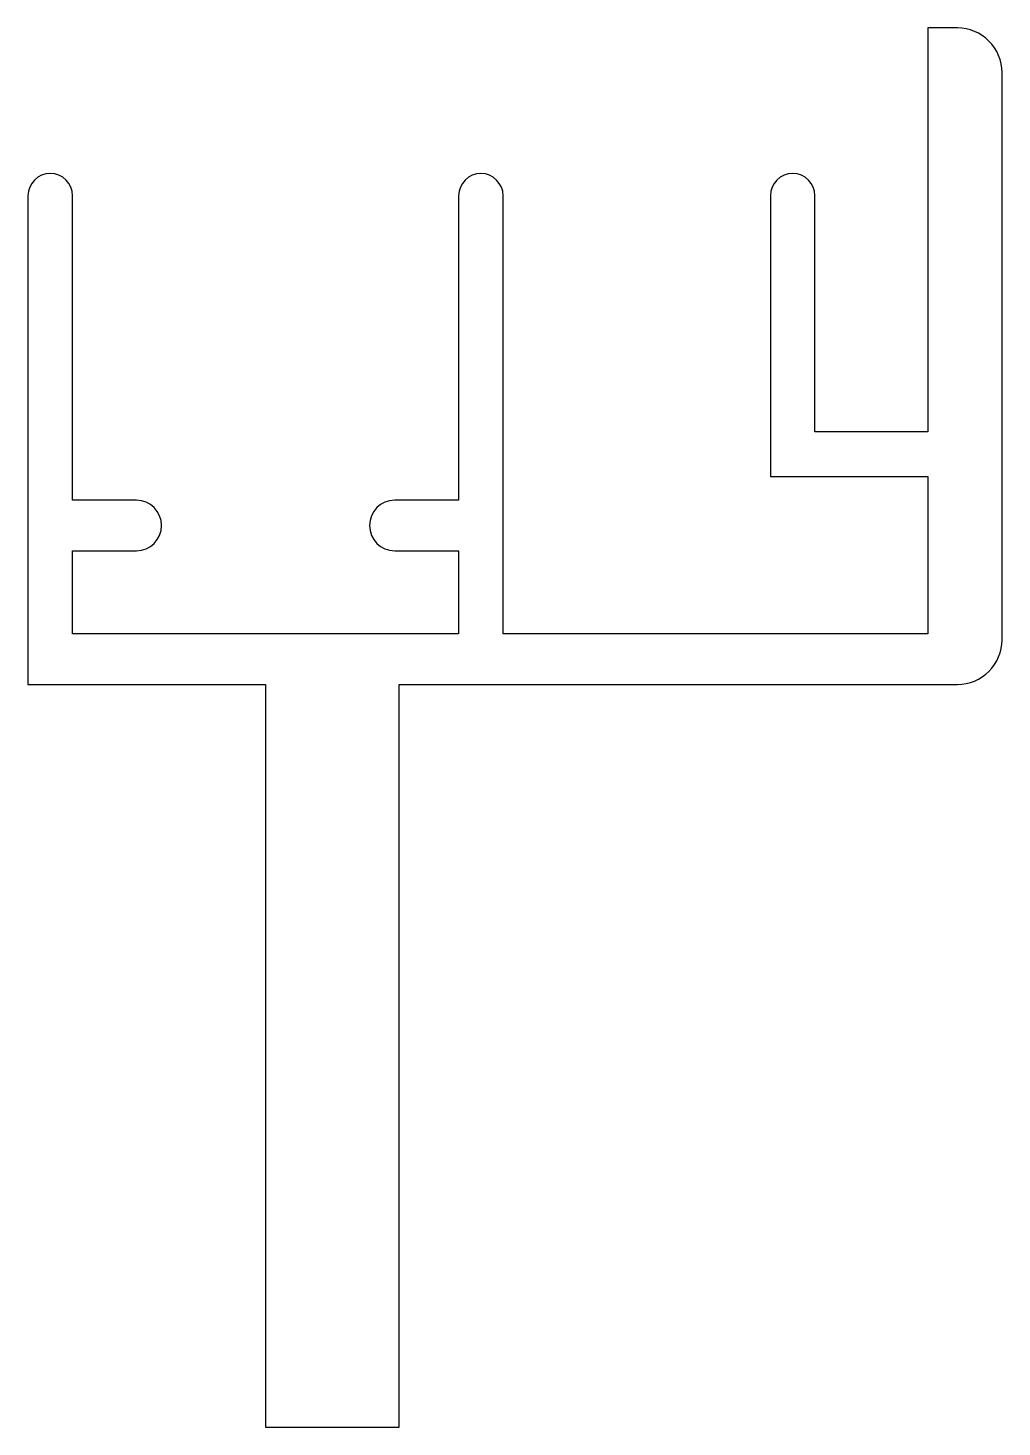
# Model space of a CAD drawing. Extents: x 280.5 to 313.3, y 276.6 to 323.7.
import ezdxf

# ---------------------------------------------------------------- set-up
doc = ezdxf.new("R2010")
doc.units = 0
doc.layers.get('0').update_dxf_attribs({"linetype": 'CONTINUOUS'})

msp = doc.modelspace()

# ---------------------------------------------------------------- linework, layer by layer
at = {"linetype": 'BYBLOCK'}
msp.add_lwpolyline([(295.028, 318.003), (295.028, 307.753), (292.878, 307.753, 1), (292.878, 306.053), (295.028, 306.053), (295.028, 303.253), (282.028, 303.253), (282.028, 306.053), (284.178, 306.053, 1), (284.178, 307.753), (282.028, 307.753), (282.028, 318.003, 1), (280.528, 318.003), (280.528, 301.553), (288.528, 301.553), (288.528, 276.553), (293.028, 276.553), (293.028, 301.553), (311.828, 301.553, 0.414214), (313.328, 303.053), (313.328, 322.153, 0.414214), (311.828, 323.653), (310.828, 323.653), (310.828, 310.053), (307.028, 310.053), (307.028, 318.003, 1), (305.528, 318.003), (305.528, 308.553), (310.828, 308.553), (310.828, 303.253), (296.528, 303.253), (296.528, 318.003, 1)], format="xyb", close=True, dxfattribs=at)

doc.saveas('drawing.dxf')
